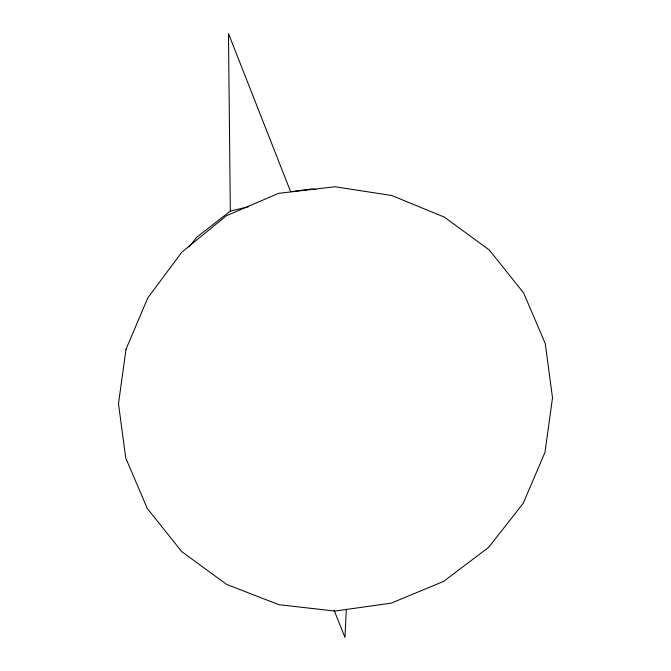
<?xml version="1.0" encoding="UTF-8"?>
<svg xmlns="http://www.w3.org/2000/svg" width="671" height="671" viewBox="0 0 671 671"><rect width="100%" height="100%" fill="white"/><g stroke="black" fill="none" stroke-linecap="round" stroke-linejoin="round"><path stroke-width="1.01" d="M346.32 609.201L344.995 637.45L334.116 610.308M189.138 246.936L196.729 237.266L230.329 211.113L248.622 206.668M315.882 189.507L311.763 188.979L290.635 191.705L228.475 33.55L230.329 211.113M126.014 349.23L118.49 403.757L125.754 458.083L147.318 508.509L181.698 551.587L226.572 584.391L278.859 604.68L335.005 611.071L391.193 603.137L443.581 581.413L488.597 547.377L523.187 503.359L544.986 452.338L552.51 397.811L545.246 343.493L523.682 293.068L489.302 249.989L444.428 217.161L391.797 195.521L335.064 186.756L278.54 193.34L226.328 215.785L181.883 252.111L147.754 297.991L126.014 349.23"/></g></svg>
